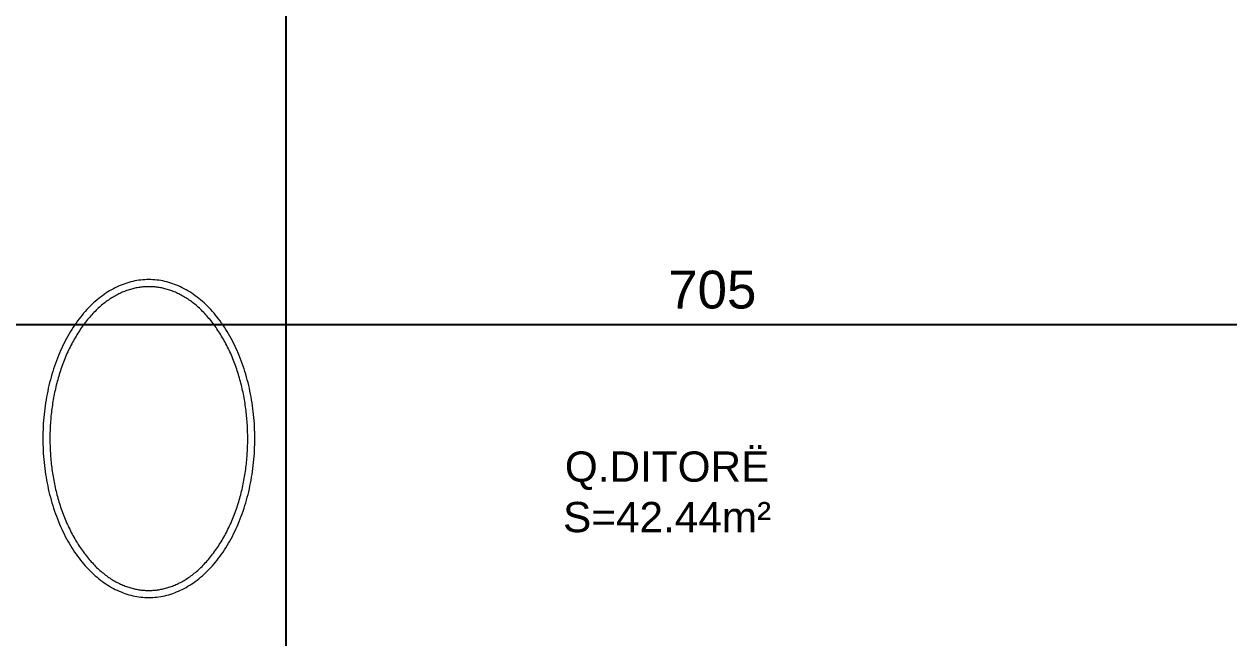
# Model space of a CAD drawing. Header units: centimetres. Extents: x 111832 to 117233, y -55119 to -48329.
# Drawn here: x 114114.6 to 114512.5, y -52789.5 to -52586.8 of the extents above; entities that cross this region are included whole.
import ezdxf

# ---------------------------------------------------------------- set-up
doc = ezdxf.new("R2010")
doc.units = ezdxf.units.CM
doc.header["$LTSCALE"] = 50
doc.header["$MEASUREMENT"] = 0
doc.layers.get('0').update_dxf_attribs({"color": 8})
doc.layers.add('COTE 50ème', color=1, linetype='Continuous')
doc.layers.add('DEMOL', color=7, linetype='Continuous', lineweight=60, true_color=0xe6ac00)
doc.layers.add('mobilimi', color=8, linetype='Continuous', lineweight=9)
doc.styles.add('RS_TEXT_1.50', font='arial.ttf', dxfattribs={"height": 12.5})
doc.styles.add('RS_TXT_50', font='arial.ttf', dxfattribs={"height": 12.5})
doc.dimstyles.new('RS_50CM_LINEAIRE', dxfattribs={"dimscale": 5, "dimtxt": 12.5, "dimasz": 1.5, "dimexe": 1, "dimexo": 2.5, "dimgap": 1, "dimtad": 1, "dimdec": 1, "dimrnd": 0.5, "dimdsep": 46, "dimtxsty": 'RS_TXT_50', "dimblk1": 'ARCHTICK', "dimblk2": 'ARCHTICK', "dimsah": 1, "dimcen": 2.5, "dimdle": 1, "dimclrt": 4, "dimadec": 0, "dimazin": 2, "dimtfac": 1, "dimtdec": 1, "dimtix": 1, "dimtmove": 2, "dimatfit": 3, "dimfxl": 1, "dimtolj": 1, "dimtzin": 0, "dimarcsym": 0})

# ---------------------------------------------------------------- blocks, each defined once
blk = doc.blocks.new('_ArchTick')
at = {"color": 0, "linetype": 'ByBlock', "const_width": 0.15}
blk.add_lwpolyline([(-0.5, -0.5), (0.5, 0.5)], dxfattribs=at)
blk = doc.blocks.new('*D1177')
at = {"layer": 'COTE 50ème', "color": 0, "lineweight": -2, "ltscale": 0.5, "transparency": 16777216}
for p, q in [((113989.37, -52568.49), (113989.37, -52690.94)), ((113984.37, -52685.94), (114699.37, -52685.94)), ((114694.37, -52690.31), (114694.37, -52690.94))]:
    blk.add_line(p, q, dxfattribs=at)
at = {"layer": 'Defpoints', "color": 0, "ltscale": 0.5, "transparency": 16777216}
for p in [(113989.37, -52555.99), (114694.37, -52677.81), (114694.37, -52685.94)]:
    blk.add_point(p, dxfattribs=at)
at = {"layer": 'COTE 50ème', "color": 0, "lineweight": -2, "ltscale": 0.5, "transparency": 16777216, "xscale": 7.5, "yscale": 7.5, "zscale": 7.5, "rotation": 180}
blk.add_blockref('_ArchTick', (113989.37, -52685.94), dxfattribs=at)
at = {"layer": 'COTE 50ème', "color": 0, "lineweight": -2, "ltscale": 0.5, "transparency": 16777216, "xscale": 7.5, "yscale": 7.5, "zscale": 7.5}
blk.add_blockref('_ArchTick', (114694.37, -52685.94), dxfattribs=at)
at = {"layer": 'COTE 50ème', "color": 4, "ltscale": 0.5, "transparency": 16777216, "insert": (114341.87, -52674.55), "char_height": 12.5, "attachment_point": 5, "style": 'RS_TXT_50'}
blk.add_mtext('\\A1;705', dxfattribs=at)
blk = doc.blocks.new('*D1301')
at = {"layer": 'COTE 50ème', "color": 0, "lineweight": -2, "ltscale": 0.5, "transparency": 16777216}
for p, q in [((114201.18, -53114.36), (114201.18, -52502.36)), ((114196.87, -52507.36), (114206.18, -52507.36)), ((114216.89, -53109.36), (114196.18, -53109.36))]:
    blk.add_line(p, q, dxfattribs=at)
at = {"layer": 'Defpoints', "color": 0, "ltscale": 0.5, "transparency": 16777216}
for p in [(114184.37, -52507.36), (114201.18, -52507.36), (114229.39, -53109.36)]:
    blk.add_point(p, dxfattribs=at)
at = {"layer": 'COTE 50ème', "color": 0, "lineweight": -2, "ltscale": 0.5, "transparency": 16777216, "xscale": 7.5, "yscale": 7.5, "zscale": 7.5}
for p, rotation in [((114201.18, -52507.36), 90), ((114201.18, -53109.36), 270)]:
    blk.add_blockref('_ArchTick', p, dxfattribs=dict(at, rotation=rotation))
at = {"layer": 'COTE 50ème', "color": 4, "ltscale": 0.5, "transparency": 16777216, "insert": (114189.8, -52808.36), "char_height": 12.5, "attachment_point": 5, "rotation": 90, "style": 'RS_TXT_50'}
blk.add_mtext('\\A1;602', dxfattribs=at)

msp = doc.modelspace()

# ---------------------------------------------------------------- linework, layer by layer
at = {"layer": 'mobilimi'}
for points in [[(114155.77, -52776.16, 0), (114156.44, -52776.15, 0), (114157.1, -52776.12, 0), (114157.76, -52776.08, 0), (114158.42, -52776.01, 0), (114159.08, -52775.93, 0), (114159.74, -52775.82, 0), (114160.4, -52775.7, 0), (114161.05, -52775.56, 0), (114161.71, -52775.4, 0), (114162.36, -52775.22, 0), (114163.01, -52775.03, 0), (114163.65, -52774.81, 0), (114164.3, -52774.58, 0), (114164.94, -52774.33, 0), (114165.58, -52774.06, 0), (114166.21, -52773.77, 0), (114166.84, -52773.47, 0), (114167.47, -52773.15, 0), (114168.09, -52772.8, 0), (114168.71, -52772.45, 0), (114169.32, -52772.07, 0), (114169.93, -52771.68, 0), (114170.53, -52771.27, 0), (114171.13, -52770.84, 0), (114171.72, -52770.39, 0), (114172.31, -52769.93, 0), (114172.89, -52769.46, 0), (114173.46, -52768.96, 0), (114174.03, -52768.45, 0), (114174.59, -52767.93, 0), (114175.15, -52767.38, 0), (114175.7, -52766.83, 0), (114176.24, -52766.25, 0), (114176.77, -52765.66, 0), (114177.3, -52765.06, 0), (114177.82, -52764.44, 0), (114178.33, -52763.81, 0), (114178.83, -52763.16, 0), (114179.32, -52762.5, 0), (114179.81, -52761.82, 0), (114180.29, -52761.13, 0), (114180.75, -52760.43, 0), (114181.21, -52759.72, 0), (114181.66, -52758.99, 0), (114182.11, -52758.25, 0), (114182.54, -52757.49, 0), (114182.96, -52756.73, 0), (114183.37, -52755.95, 0), (114183.77, -52755.16, 0), (114184.17, -52754.36, 0), (114184.55, -52753.55, 0), (114184.92, -52752.73, 0), (114185.28, -52751.89, 0), (114185.63, -52751.05, 0), (114185.97, -52750.2, 0), (114186.3, -52749.34, 0), (114186.62, -52748.47, 0), (114186.93, -52747.59, 0), (114187.22, -52746.7, 0), (114187.51, -52745.8, 0), (114187.78, -52744.89, 0), (114188.04, -52743.98, 0), (114188.3, -52743.06, 0), (114188.53, -52742.14, 0), (114188.76, -52741.2, 0), (114188.98, -52740.26, 0), (114189.18, -52739.32, 0), (114189.37, -52738.37, 0), (114189.55, -52737.41, 0), (114189.72, -52736.45, 0), (114189.87, -52735.48, 0), (114190.02, -52734.51, 0), (114190.15, -52733.54, 0), (114190.27, -52732.56, 0), (114190.37, -52731.58, 0), (114190.47, -52730.6, 0), (114190.55, -52729.61, 0), (114190.62, -52728.62, 0), (114190.67, -52727.63, 0), (114190.72, -52726.64, 0), (114190.75, -52725.65, 0), (114190.77, -52724.66, 0), (114190.77, -52723.66, 0), (114190.77, -52722.67, 0), (114190.75, -52721.68, 0), (114190.72, -52720.68, 0), (114190.67, -52719.69, 0), (114190.62, -52718.7, 0), (114190.55, -52717.71, 0), (114190.47, -52716.73, 0), (114190.37, -52715.74, 0), (114190.27, -52714.76, 0), (114190.15, -52713.79, 0), (114190.02, -52712.81, 0), (114189.87, -52711.84, 0), (114189.72, -52710.88, 0), (114189.55, -52709.91, 0), (114189.37, -52708.96, 0), (114189.18, -52708.01, 0), (114188.98, -52707.06, 0), (114188.76, -52706.12, 0), (114188.53, -52705.19, 0), (114188.3, -52704.26, 0), (114188.04, -52703.34, 0), (114187.78, -52702.43, 0), (114187.51, -52701.52, 0), (114187.22, -52700.63, 0), (114186.93, -52699.74, 0), (114186.62, -52698.86, 0), (114186.3, -52697.99, 0), (114185.97, -52697.13, 0), (114185.63, -52696.27, 0), (114185.28, -52695.43, 0), (114184.92, -52694.6, 0), (114184.55, -52693.78, 0), (114184.17, -52692.96, 0), (114183.77, -52692.16, 0), (114183.37, -52691.37, 0), (114182.96, -52690.6, 0), (114182.54, -52689.83, 0), (114182.11, -52689.08, 0), (114181.66, -52688.34, 0), (114181.21, -52687.61, 0), (114180.75, -52686.89, 0), (114180.29, -52686.19, 0), (114179.81, -52685.5, 0), (114179.32, -52684.82, 0), (114178.83, -52684.16, 0), (114178.33, -52683.52, 0), (114177.82, -52682.88, 0), (114177.3, -52682.26, 0), (114176.77, -52681.66, 0), (114176.24, -52681.07, 0), (114175.7, -52680.5, 0), (114175.15, -52679.94, 0), (114174.59, -52679.4, 0), (114174.03, -52678.87, 0), (114173.46, -52678.36, 0), (114172.89, -52677.87, 0), (114172.31, -52677.39, 0), (114171.72, -52676.93, 0), (114171.13, -52676.49, 0), (114170.53, -52676.06, 0), (114169.93, -52675.65, 0), (114169.32, -52675.25, 0), (114168.71, -52674.88, 0), (114168.09, -52674.52, 0), (114167.47, -52674.18, 0), (114166.84, -52673.86, 0), (114166.21, -52673.55, 0), (114165.58, -52673.26, 0), (114164.94, -52672.99, 0), (114164.3, -52672.74, 0), (114163.65, -52672.51, 0), (114163.01, -52672.3, 0), (114162.36, -52672.1, 0), (114161.71, -52671.92, 0), (114161.05, -52671.76, 0), (114160.4, -52671.62, 0), (114159.74, -52671.5, 0), (114159.08, -52671.4, 0), (114158.42, -52671.31, 0), (114157.76, -52671.25, 0), (114157.1, -52671.2, 0), (114156.44, -52671.17, 0), (114155.77, -52671.16, 0), (114155.11, -52671.17, 0), (114154.45, -52671.2, 0), (114153.79, -52671.25, 0), (114153.13, -52671.31, 0), (114152.47, -52671.4, 0), (114151.81, -52671.5, 0), (114151.15, -52671.62, 0), (114150.49, -52671.76, 0), (114149.84, -52671.92, 0), (114149.19, -52672.1, 0), (114148.54, -52672.3, 0), (114147.89, -52672.51, 0), (114147.25, -52672.74, 0), (114146.61, -52672.99, 0), (114145.97, -52673.26, 0), (114145.34, -52673.55, 0), (114144.71, -52673.86, 0), (114144.08, -52674.18, 0), (114143.46, -52674.52, 0), (114142.84, -52674.88, 0), (114142.23, -52675.25, 0), (114141.62, -52675.65, 0), (114141.01, -52676.06, 0), (114140.42, -52676.49, 0), (114139.82, -52676.93, 0), (114139.24, -52677.39, 0), (114138.66, -52677.87, 0), (114138.08, -52678.36, 0), (114137.51, -52678.87, 0), (114136.95, -52679.4, 0), (114136.4, -52679.94, 0), (114135.85, -52680.5, 0), (114135.31, -52681.07, 0), (114134.77, -52681.66, 0), (114134.25, -52682.26, 0), (114133.73, -52682.88, 0), (114133.22, -52683.52, 0), (114132.72, -52684.16, 0), (114132.22, -52684.82, 0), (114131.74, -52685.5, 0), (114131.26, -52686.19, 0), (114130.79, -52686.89, 0), (114130.33, -52687.61, 0), (114129.88, -52688.34, 0), (114129.44, -52689.08, 0), (114129.01, -52689.83, 0), (114128.59, -52690.6, 0), (114128.17, -52691.37, 0), (114127.77, -52692.16, 0), (114127.38, -52692.96, 0), (114127, -52693.78, 0), (114126.63, -52694.6, 0), (114126.26, -52695.43, 0), (114125.91, -52696.27, 0), (114125.57, -52697.13, 0), (114125.24, -52697.99, 0), (114124.93, -52698.86, 0), (114124.62, -52699.74, 0), (114124.32, -52700.63, 0), (114124.04, -52701.52, 0), (114123.76, -52702.43, 0), (114123.5, -52703.34, 0), (114123.25, -52704.26, 0), (114123.01, -52705.19, 0), (114122.78, -52706.12, 0), (114122.57, -52707.06, 0), (114122.37, -52708.01, 0), (114122.17, -52708.96, 0), (114121.99, -52709.91, 0), (114121.83, -52710.88, 0), (114121.67, -52711.84, 0), (114121.53, -52712.81, 0), (114121.4, -52713.79, 0), (114121.28, -52714.76, 0), (114121.17, -52715.74, 0), (114121.08, -52716.73, 0), (114121, -52717.71, 0), (114120.93, -52718.7, 0), (114120.87, -52719.69, 0), (114120.83, -52720.68, 0), (114120.8, -52721.68, 0), (114120.78, -52722.67, 0), (114120.77, -52723.66, 0), (114120.78, -52724.66, 0), (114120.8, -52725.65, 0), (114120.83, -52726.64, 0), (114120.87, -52727.63, 0), (114120.93, -52728.62, 0), (114121, -52729.61, 0), (114121.08, -52730.6, 0), (114121.17, -52731.58, 0), (114121.28, -52732.56, 0), (114121.4, -52733.54, 0), (114121.53, -52734.51, 0), (114121.67, -52735.48, 0), (114121.83, -52736.45, 0), (114121.99, -52737.41, 0), (114122.17, -52738.37, 0), (114122.37, -52739.32, 0), (114122.57, -52740.26, 0), (114122.78, -52741.2, 0), (114123.01, -52742.14, 0), (114123.25, -52743.06, 0), (114123.5, -52743.98, 0), (114123.76, -52744.89, 0), (114124.04, -52745.8, 0), (114124.32, -52746.7, 0), (114124.62, -52747.59, 0), (114124.93, -52748.47, 0), (114125.24, -52749.34, 0), (114125.57, -52750.2, 0), (114125.91, -52751.05, 0), (114126.26, -52751.89, 0), (114126.63, -52752.73, 0), (114127, -52753.55, 0), (114127.38, -52754.36, 0), (114127.77, -52755.16, 0), (114128.17, -52755.95, 0), (114128.59, -52756.73, 0), (114129.01, -52757.49, 0), (114129.44, -52758.25, 0), (114129.88, -52758.99, 0), (114130.33, -52759.72, 0), (114130.79, -52760.43, 0), (114131.26, -52761.13, 0), (114131.74, -52761.82, 0), (114132.22, -52762.5, 0), (114132.72, -52763.16, 0), (114133.22, -52763.81, 0), (114133.73, -52764.44, 0), (114134.25, -52765.06, 0), (114134.77, -52765.66, 0), (114135.31, -52766.25, 0), (114135.85, -52766.83, 0), (114136.4, -52767.38, 0), (114136.95, -52767.93, 0), (114137.51, -52768.45, 0), (114138.08, -52768.96, 0), (114138.66, -52769.46, 0), (114139.24, -52769.93, 0), (114139.82, -52770.39, 0), (114140.42, -52770.84, 0), (114141.01, -52771.27, 0), (114141.62, -52771.68, 0), (114142.23, -52772.07, 0), (114142.84, -52772.45, 0), (114143.46, -52772.8, 0), (114144.08, -52773.15, 0), (114144.71, -52773.47, 0), (114145.34, -52773.77, 0), (114145.97, -52774.06, 0), (114146.61, -52774.33, 0), (114147.25, -52774.58, 0), (114147.89, -52774.81, 0), (114148.54, -52775.03, 0), (114149.19, -52775.22, 0), (114149.84, -52775.4, 0), (114150.49, -52775.56, 0), (114151.15, -52775.7, 0), (114151.81, -52775.82, 0), (114152.47, -52775.93, 0), (114153.13, -52776.01, 0), (114153.79, -52776.08, 0), (114154.45, -52776.12, 0), (114155.11, -52776.15, 0), (114155.77, -52776.16, 0)], [(114155.77, -52773.83, 0), (114156.13, -52773.83, 0), (114156.49, -52773.82, 0), (114156.85, -52773.8, 0), (114157.21, -52773.78, 0), (114157.58, -52773.75, 0), (114157.94, -52773.72, 0), (114158.31, -52773.68, 0), (114158.68, -52773.63, 0), (114159.05, -52773.57, 0), (114159.42, -52773.51, 0), (114159.79, -52773.44, 0), (114160.17, -52773.37, 0), (114160.54, -52773.28, 0), (114160.92, -52773.2, 0), (114161.29, -52773.1, 0), (114161.67, -52772.99, 0), (114162.05, -52772.88, 0), (114162.43, -52772.76, 0), (114162.81, -52772.64, 0), (114163.19, -52772.5, 0), (114163.57, -52772.36, 0), (114163.95, -52772.21, 0), (114164.33, -52772.05, 0), (114164.72, -52771.89, 0), (114165.1, -52771.72, 0), (114165.48, -52771.53, 0), (114165.87, -52771.34, 0), (114166.25, -52771.15, 0), (114166.63, -52770.94, 0), (114167.02, -52770.73, 0), (114167.4, -52770.51, 0), (114167.78, -52770.28, 0), (114168.16, -52770.04, 0), (114168.54, -52769.79, 0), (114168.92, -52769.54, 0), (114169.3, -52769.28, 0), (114169.68, -52769.01, 0), (114170.05, -52768.73, 0), (114170.43, -52768.45, 0), (114170.8, -52768.15, 0), (114171.17, -52767.85, 0), (114171.54, -52767.54, 0), (114171.91, -52767.22, 0), (114172.28, -52766.89, 0), (114172.64, -52766.56, 0), (114173, -52766.21, 0), (114173.36, -52765.86, 0), (114173.72, -52765.5, 0), (114174.08, -52765.13, 0), (114174.43, -52764.75, 0), (114174.78, -52764.37, 0), (114175.13, -52763.97, 0), (114175.47, -52763.57, 0), (114175.81, -52763.16, 0), (114176.15, -52762.75, 0), (114176.49, -52762.32, 0), (114176.82, -52761.89, 0), (114177.15, -52761.46, 0), (114177.48, -52761.01, 0), (114177.8, -52760.56, 0), (114178.12, -52760.11, 0), (114178.44, -52759.64, 0), (114178.75, -52759.17, 0), (114179.06, -52758.7, 0), (114179.37, -52758.21, 0), (114179.67, -52757.73, 0), (114179.96, -52757.23, 0), (114180.26, -52756.73, 0), (114180.54, -52756.22, 0), (114180.83, -52755.71, 0), (114181.11, -52755.2, 0), (114181.38, -52754.67, 0), (114181.65, -52754.15, 0), (114181.92, -52753.61, 0), (114182.18, -52753.08, 0), (114182.44, -52752.53, 0), (114182.69, -52751.99, 0), (114182.93, -52751.44, 0), (114183.17, -52750.88, 0), (114183.41, -52750.32, 0), (114183.64, -52749.76, 0), (114183.86, -52749.19, 0), (114184.08, -52748.62, 0), (114184.29, -52748.04, 0), (114184.5, -52747.46, 0), (114184.7, -52746.88, 0), (114184.9, -52746.3, 0), (114185.09, -52745.72, 0), (114185.27, -52745.14, 0), (114185.45, -52744.55, 0), (114185.63, -52743.97, 0), (114185.8, -52743.38, 0), (114185.96, -52742.79, 0), (114186.12, -52742.2, 0), (114186.27, -52741.61, 0), (114186.42, -52741.02, 0), (114186.56, -52740.43, 0), (114186.69, -52739.83, 0), (114186.82, -52739.24, 0), (114186.95, -52738.64, 0), (114187.07, -52738.04, 0), (114187.18, -52737.44, 0), (114187.29, -52736.84, 0), (114187.4, -52736.24, 0), (114187.5, -52735.64, 0), (114187.59, -52735.04, 0), (114187.68, -52734.44, 0), (114187.77, -52733.84, 0), (114187.85, -52733.23, 0), (114187.92, -52732.63, 0), (114187.99, -52732.02, 0), (114188.05, -52731.42, 0), (114188.11, -52730.81, 0), (114188.16, -52730.2, 0), (114188.21, -52729.6, 0), (114188.26, -52728.99, 0), (114188.3, -52728.38, 0), (114188.33, -52727.77, 0), (114188.36, -52727.16, 0), (114188.39, -52726.56, 0), (114188.41, -52725.95, 0), (114188.42, -52725.34, 0), (114188.43, -52724.73, 0), (114188.44, -52724.12, 0), (114188.44, -52723.51, 0), (114188.44, -52722.9, 0), (114188.43, -52722.29, 0), (114188.41, -52721.68, 0), (114188.4, -52721.07, 0), (114188.37, -52720.46, 0), (114188.35, -52719.86, 0), (114188.32, -52719.25, 0), (114188.28, -52718.64, 0), (114188.24, -52718.03, 0), (114188.19, -52717.42, 0), (114188.14, -52716.82, 0), (114188.08, -52716.21, 0), (114188.02, -52715.61, 0), (114187.95, -52715, 0), (114187.88, -52714.4, 0), (114187.81, -52713.79, 0), (114187.72, -52713.19, 0), (114187.64, -52712.58, 0), (114187.55, -52711.98, 0), (114187.45, -52711.38, 0), (114187.35, -52710.78, 0), (114187.24, -52710.18, 0), (114187.13, -52709.58, 0), (114187.01, -52708.98, 0), (114186.89, -52708.39, 0), (114186.76, -52707.79, 0), (114186.63, -52707.19, 0), (114186.49, -52706.6, 0), (114186.34, -52706.01, 0), (114186.19, -52705.42, 0), (114186.04, -52704.83, 0), (114185.88, -52704.24, 0), (114185.71, -52703.65, 0), (114185.54, -52703.06, 0), (114185.36, -52702.48, 0), (114185.18, -52701.89, 0), (114184.99, -52701.31, 0), (114184.8, -52700.73, 0), (114184.6, -52700.15, 0), (114184.4, -52699.57, 0), (114184.19, -52699, 0), (114183.97, -52698.42, 0), (114183.75, -52697.85, 0), (114183.52, -52697.29, 0), (114183.29, -52696.72, 0), (114183.05, -52696.16, 0), (114182.81, -52695.61, 0), (114182.56, -52695.06, 0), (114182.31, -52694.52, 0), (114182.05, -52693.98, 0), (114181.79, -52693.44, 0), (114181.52, -52692.91, 0), (114181.25, -52692.39, 0), (114180.97, -52691.87, 0), (114180.69, -52691.35, 0), (114180.4, -52690.85, 0), (114180.11, -52690.34, 0), (114179.82, -52689.85, 0), (114179.52, -52689.35, 0), (114179.21, -52688.87, 0), (114178.91, -52688.39, 0), (114178.6, -52687.92, 0), (114178.28, -52687.45, 0), (114177.96, -52686.99, 0), (114177.64, -52686.53, 0), (114177.32, -52686.09, 0), (114176.99, -52685.65, 0), (114176.66, -52685.21, 0), (114176.32, -52684.79, 0), (114175.98, -52684.37, 0), (114175.64, -52683.96, 0), (114175.3, -52683.55, 0), (114174.95, -52683.15, 0), (114174.6, -52682.77, 0), (114174.25, -52682.38, 0), (114173.9, -52682.01, 0), (114173.54, -52681.65, 0), (114173.18, -52681.29, 0), (114172.82, -52680.94, 0), (114172.46, -52680.6, 0), (114172.09, -52680.27, 0), (114171.73, -52679.94, 0), (114171.36, -52679.63, 0), (114170.99, -52679.32, 0), (114170.61, -52679.02, 0), (114170.24, -52678.73, 0), (114169.86, -52678.45, 0), (114169.49, -52678.18, 0), (114169.11, -52677.91, 0), (114168.73, -52677.66, 0), (114168.35, -52677.41, 0), (114167.97, -52677.16, 0), (114167.59, -52676.93, 0), (114167.21, -52676.71, 0), (114166.82, -52676.49, 0), (114166.44, -52676.28, 0), (114166.06, -52676.08, 0), (114165.68, -52675.88, 0), (114165.29, -52675.7, 0), (114164.91, -52675.52, 0), (114164.53, -52675.35, 0), (114164.14, -52675.19, 0), (114163.76, -52675.04, 0), (114163.38, -52674.89, 0), (114163, -52674.75, 0), (114162.62, -52674.62, 0), (114162.24, -52674.5, 0), (114161.86, -52674.38, 0), (114161.48, -52674.28, 0), (114161.1, -52674.18, 0), (114160.73, -52674.08, 0), (114160.35, -52674, 0), (114159.98, -52673.92, 0), (114159.61, -52673.85, 0), (114159.23, -52673.78, 0), (114158.86, -52673.72, 0), (114158.5, -52673.67, 0), (114158.13, -52673.63, 0), (114157.76, -52673.59, 0), (114157.4, -52673.56, 0), (114157.03, -52673.53, 0), (114156.67, -52673.51, 0), (114156.31, -52673.5, 0), (114155.95, -52673.5, 0), (114155.59, -52673.5, 0), (114155.24, -52673.5, 0), (114154.87, -52673.51, 0), (114154.51, -52673.53, 0), (114154.15, -52673.56, 0), (114153.78, -52673.59, 0), (114153.42, -52673.63, 0), (114153.05, -52673.67, 0), (114152.68, -52673.72, 0), (114152.31, -52673.78, 0), (114151.94, -52673.85, 0), (114151.57, -52673.92, 0), (114151.19, -52674, 0), (114150.82, -52674.08, 0), (114150.44, -52674.18, 0), (114150.06, -52674.28, 0), (114149.69, -52674.38, 0), (114149.31, -52674.5, 0), (114148.93, -52674.62, 0), (114148.55, -52674.75, 0), (114148.17, -52674.89, 0), (114147.78, -52675.04, 0), (114147.4, -52675.19, 0), (114147.02, -52675.35, 0), (114146.64, -52675.52, 0), (114146.25, -52675.7, 0), (114145.87, -52675.88, 0), (114145.49, -52676.08, 0), (114145.1, -52676.28, 0), (114144.72, -52676.49, 0), (114144.34, -52676.71, 0), (114143.96, -52676.93, 0), (114143.57, -52677.16, 0), (114143.19, -52677.41, 0), (114142.81, -52677.66, 0), (114142.44, -52677.91, 0), (114142.06, -52678.18, 0), (114141.68, -52678.45, 0), (114141.31, -52678.73, 0), (114140.93, -52679.02, 0), (114140.56, -52679.32, 0), (114140.19, -52679.63, 0), (114139.82, -52679.94, 0), (114139.45, -52680.27, 0), (114139.09, -52680.6, 0), (114138.72, -52680.94, 0), (114138.36, -52681.29, 0), (114138, -52681.65, 0), (114137.65, -52682.01, 0), (114137.29, -52682.38, 0), (114136.94, -52682.77, 0), (114136.59, -52683.15, 0), (114136.25, -52683.55, 0), (114135.9, -52683.96, 0), (114135.56, -52684.37, 0), (114135.22, -52684.79, 0), (114134.89, -52685.21, 0), (114134.56, -52685.65, 0), (114134.23, -52686.09, 0), (114133.9, -52686.53, 0), (114133.58, -52686.99, 0), (114133.26, -52687.45, 0), (114132.95, -52687.92, 0), (114132.64, -52688.39, 0), (114132.33, -52688.87, 0), (114132.03, -52689.35, 0), (114131.73, -52689.85, 0), (114131.44, -52690.34, 0), (114131.15, -52690.85, 0), (114130.86, -52691.35, 0), (114130.58, -52691.87, 0), (114130.3, -52692.39, 0), (114130.03, -52692.91, 0), (114129.76, -52693.44, 0), (114129.5, -52693.98, 0), (114129.24, -52694.52, 0), (114128.98, -52695.06, 0), (114128.74, -52695.61, 0), (114128.49, -52696.16, 0), (114128.25, -52696.72, 0), (114128.02, -52697.29, 0), (114127.8, -52697.85, 0), (114127.57, -52698.42, 0), (114127.36, -52699, 0), (114127.15, -52699.57, 0), (114126.94, -52700.15, 0), (114126.74, -52700.73, 0), (114126.55, -52701.31, 0), (114126.36, -52701.89, 0), (114126.18, -52702.48, 0), (114126, -52703.06, 0), (114125.83, -52703.65, 0), (114125.67, -52704.24, 0), (114125.51, -52704.83, 0), (114125.35, -52705.42, 0), (114125.2, -52706.01, 0), (114125.06, -52706.6, 0), (114124.92, -52707.19, 0), (114124.79, -52707.79, 0), (114124.66, -52708.39, 0), (114124.54, -52708.98, 0), (114124.42, -52709.58, 0), (114124.31, -52710.18, 0), (114124.2, -52710.78, 0), (114124.1, -52711.38, 0), (114124, -52711.98, 0), (114123.91, -52712.58, 0), (114123.82, -52713.19, 0), (114123.74, -52713.79, 0), (114123.66, -52714.4, 0), (114123.59, -52715, 0), (114123.53, -52715.61, 0), (114123.46, -52716.21, 0), (114123.41, -52716.82, 0), (114123.36, -52717.42, 0), (114123.31, -52718.03, 0), (114123.27, -52718.64, 0), (114123.23, -52719.25, 0), (114123.2, -52719.86, 0), (114123.17, -52720.46, 0), (114123.15, -52721.07, 0), (114123.13, -52721.68, 0), (114123.12, -52722.29, 0), (114123.11, -52722.9, 0), (114123.11, -52723.51, 0), (114123.11, -52724.12, 0), (114123.11, -52724.73, 0), (114123.12, -52725.34, 0), (114123.14, -52725.95, 0), (114123.16, -52726.56, 0), (114123.18, -52727.16, 0), (114123.21, -52727.77, 0), (114123.25, -52728.38, 0), (114123.29, -52728.99, 0), (114123.33, -52729.6, 0), (114123.38, -52730.2, 0), (114123.43, -52730.81, 0), (114123.49, -52731.42, 0), (114123.56, -52732.02, 0), (114123.63, -52732.63, 0), (114123.7, -52733.23, 0), (114123.78, -52733.84, 0), (114123.86, -52734.44, 0), (114123.95, -52735.04, 0), (114124.05, -52735.64, 0), (114124.15, -52736.24, 0), (114124.25, -52736.84, 0), (114124.36, -52737.44, 0), (114124.48, -52738.04, 0), (114124.6, -52738.64, 0), (114124.72, -52739.24, 0), (114124.85, -52739.83, 0), (114124.99, -52740.43, 0), (114125.13, -52741.02, 0), (114125.28, -52741.61, 0), (114125.43, -52742.2, 0), (114125.59, -52742.79, 0), (114125.75, -52743.38, 0), (114125.92, -52743.97, 0), (114126.09, -52744.55, 0), (114126.27, -52745.14, 0), (114126.46, -52745.72, 0), (114126.65, -52746.3, 0), (114126.84, -52746.88, 0), (114127.04, -52747.46, 0), (114127.25, -52748.04, 0), (114127.47, -52748.62, 0), (114127.68, -52749.19, 0), (114127.91, -52749.76, 0), (114128.14, -52750.32, 0), (114128.37, -52750.88, 0), (114128.61, -52751.44, 0), (114128.86, -52751.99, 0), (114129.11, -52752.53, 0), (114129.37, -52753.08, 0), (114129.63, -52753.61, 0), (114129.89, -52754.15, 0), (114130.16, -52754.67, 0), (114130.44, -52755.2, 0), (114130.72, -52755.71, 0), (114131, -52756.22, 0), (114131.29, -52756.73, 0), (114131.58, -52757.23, 0), (114131.88, -52757.73, 0), (114132.18, -52758.21, 0), (114132.49, -52758.7, 0), (114132.79, -52759.17, 0), (114133.11, -52759.64, 0), (114133.42, -52760.11, 0), (114133.74, -52760.56, 0), (114134.07, -52761.01, 0), (114134.39, -52761.46, 0), (114134.72, -52761.89, 0), (114135.06, -52762.32, 0), (114135.39, -52762.75, 0), (114135.73, -52763.16, 0), (114136.07, -52763.57, 0), (114136.42, -52763.97, 0), (114136.77, -52764.37, 0), (114137.12, -52764.75, 0), (114137.47, -52765.13, 0), (114137.83, -52765.5, 0), (114138.18, -52765.86, 0), (114138.54, -52766.21, 0), (114138.91, -52766.56, 0), (114139.27, -52766.89, 0), (114139.64, -52767.22, 0), (114140, -52767.54, 0), (114140.37, -52767.85, 0), (114140.75, -52768.15, 0), (114141.12, -52768.45, 0), (114141.49, -52768.73, 0), (114141.87, -52769.01, 0), (114142.25, -52769.28, 0), (114142.62, -52769.54, 0), (114143, -52769.79, 0), (114143.38, -52770.04, 0), (114143.77, -52770.28, 0), (114144.15, -52770.51, 0), (114144.53, -52770.73, 0), (114144.91, -52770.94, 0), (114145.3, -52771.15, 0), (114145.68, -52771.34, 0), (114146.06, -52771.53, 0), (114146.44, -52771.72, 0), (114146.83, -52771.89, 0), (114147.21, -52772.05, 0), (114147.59, -52772.21, 0), (114147.98, -52772.36, 0), (114148.36, -52772.5, 0), (114148.74, -52772.64, 0), (114149.12, -52772.76, 0), (114149.5, -52772.88, 0), (114149.88, -52772.99, 0), (114150.25, -52773.1, 0), (114150.63, -52773.2, 0), (114151, -52773.28, 0), (114151.38, -52773.37, 0), (114151.75, -52773.44, 0), (114152.13, -52773.51, 0), (114152.5, -52773.57, 0), (114152.87, -52773.63, 0), (114153.23, -52773.68, 0), (114153.6, -52773.72, 0), (114153.97, -52773.75, 0), (114154.33, -52773.78, 0), (114154.69, -52773.8, 0), (114155.06, -52773.82, 0), (114155.41, -52773.83, 0), (114155.77, -52773.83, 0)]]:
    msp.add_polyline3d(points, dxfattribs=at)

# ---------------------------------------------------------------- texts
at = {"layer": 'DEMOL', "lineweight": -2, "insert": (114326.94, -52741.32), "char_height": 10, "width": 93.9293, "attachment_point": 5, "style": 'RS_TEXT_1.50'}
msp.add_mtext('Q.DITORË\\PS=42.44m²', dxfattribs=at)

# ---------------------------------------------------------------- dimensions: what is measured, and where the dimension line sits
at = {"layer": 'COTE 50ème', "ltscale": 0.5}
dim = msp.add_linear_dim(base=(114201.18, -52507.36), p1=(114229.39, -53109.36), p2=(114184.37, -52507.36), angle=90, dimstyle='RS_50CM_LINEAIRE', dxfattribs=at)
dim.commit()
dim.dimension.update_dxf_attribs({"geometry": '*D1301', "text_midpoint": (114189.8, -52808.36)})
dim = msp.add_linear_dim(base=(114694.37, -52685.94), p1=(113989.37, -52555.99), p2=(114694.37, -52677.81), dimstyle='RS_50CM_LINEAIRE', dxfattribs=at)
dim.commit()
dim.dimension.update_dxf_attribs({"geometry": '*D1177', "text_midpoint": (114341.87, -52674.55)})

doc.saveas('drawing.dxf')
